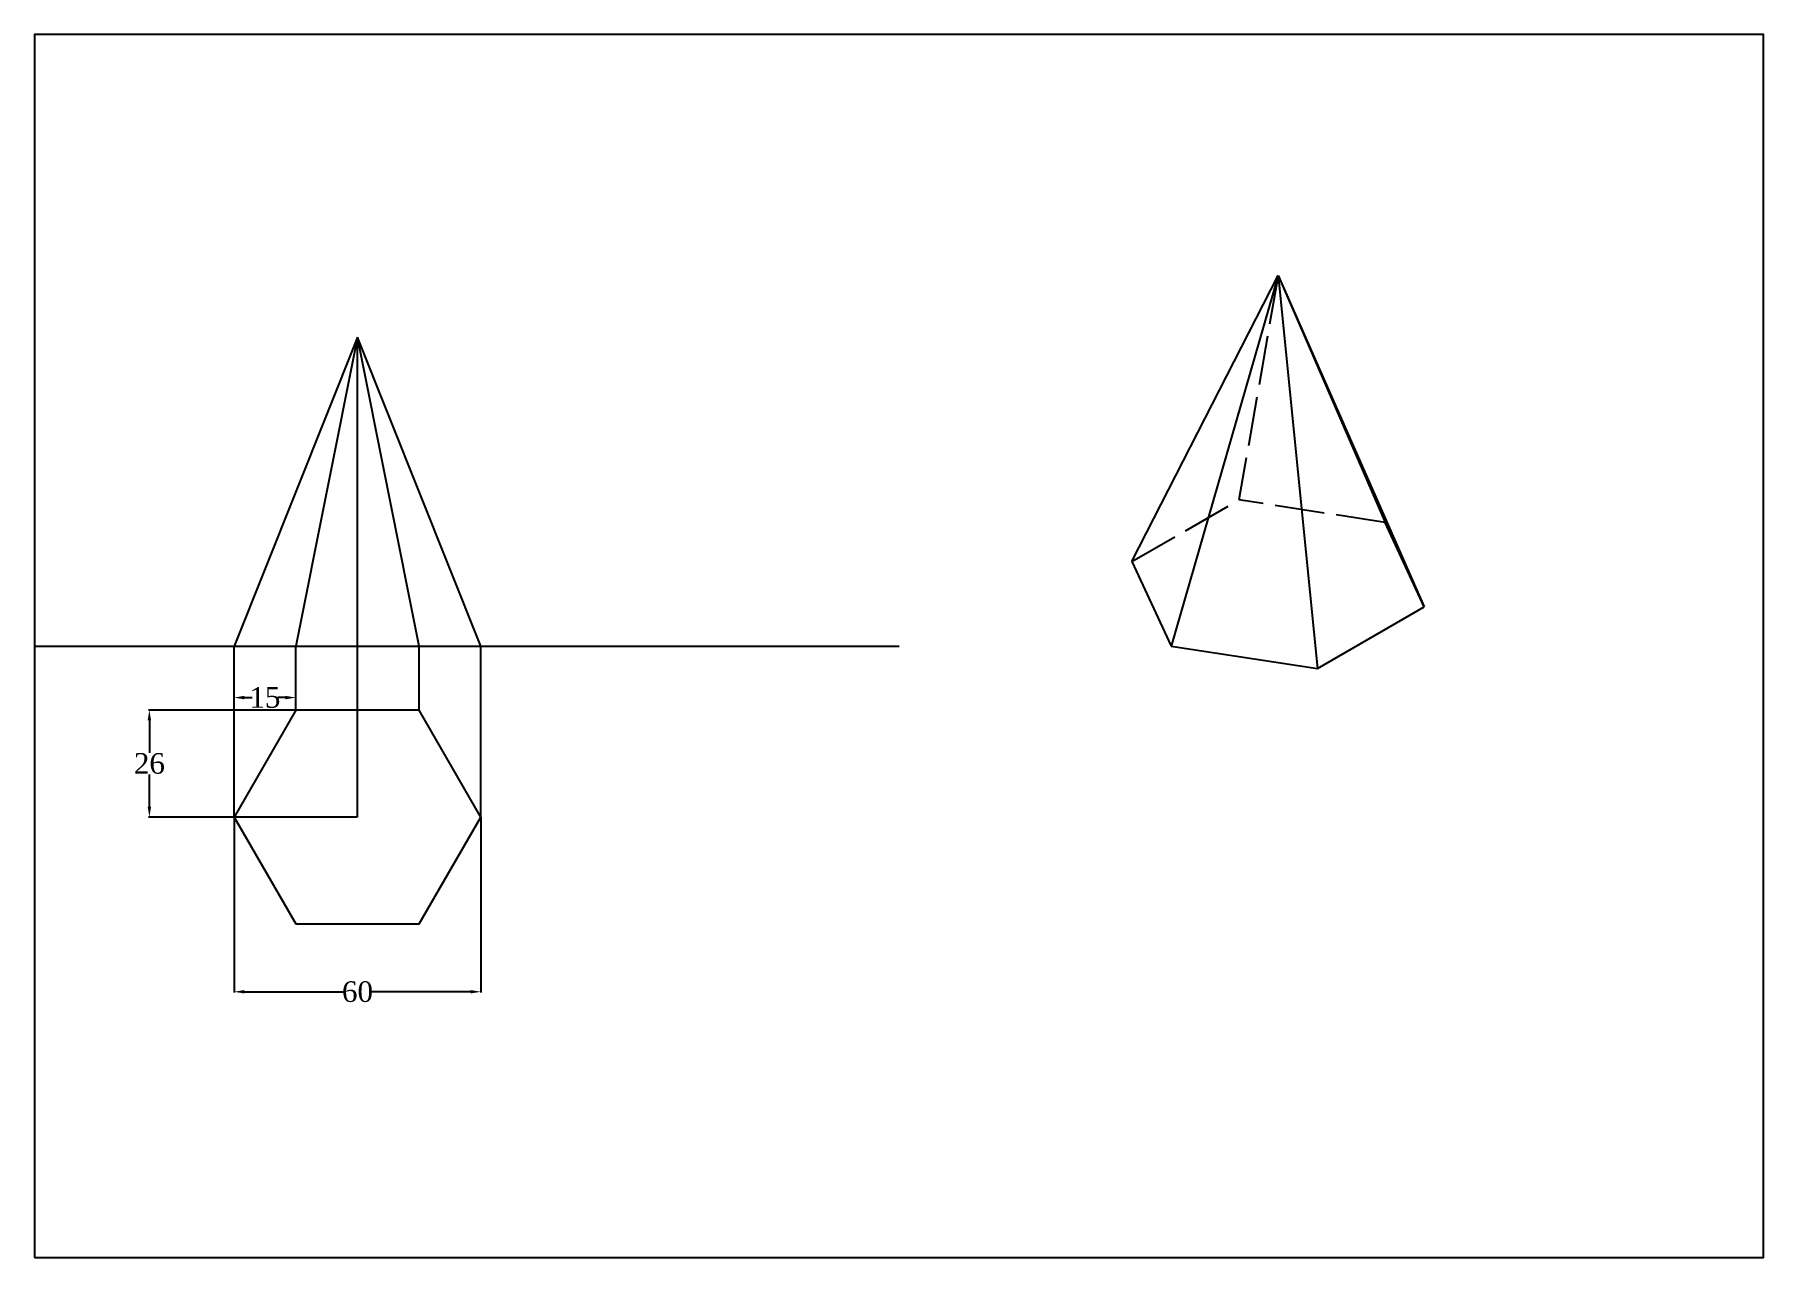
# Model space of a CAD drawing. Header units: millimetres. Extents: x 0 to 420, y 0 to 297.
import ezdxf

# ---------------------------------------------------------------- set-up
doc = ezdxf.new("R2010")
doc.units = ezdxf.units.MM
doc.header["$MEASUREMENT"] = 0
doc.linetypes.add('ACAD_ISO02W100', pattern=[15, 12, -3])
doc.styles.get("Standard").update_dxf_attribs({"font": 'times.ttf', "height": 5})
doc.dimstyles.get("Standard").update_dxf_attribs({"dimtxt": 5, "dimasz": 2.5, "dimexe": 0.18, "dimexo": 0.0625, "dimgap": 0.09, "dimtad": 0, "dimtih": 1, "dimtoh": 1, "dimdec": 0, "dimzin": 0, "dimdsep": 46, "dimtxsty": 'Standard', "dimcen": 0.09, "dimadec": 0, "dimazin": 0, "dimtfac": 1, "dimtdec": 0, "dimtofl": 0, "dimtmove": 0, "dimatfit": 3, "dimfxl": 1, "dimtolj": 1, "dimtzin": 0, "dimarcsym": 0})

# ---------------------------------------------------------------- blocks, each defined once
blk = doc.blocks.new('*D1')
at = {"color": 0, "lineweight": -2, "transparency": 16777216}
for p, q in [((48.45, 133.01), (48.45, 136.15)), ((50.95, 135.97), (52.84, 135.97)), ((60.95, 135.97), (59.06, 135.97)), ((63.45, 133.01), (63.45, 136.15))]:
    blk.add_line(p, q, dxfattribs=at)
at = {"color": 0, "transparency": 16777216}
for points in [[(50.95, 136.39), (50.95, 135.55), (48.45, 135.97)], [(60.95, 136.39), (60.95, 135.55), (63.45, 135.97)]]:
    blk.add_solid(points, dxfattribs=at)
at = {"layer": 'Defpoints', "color": 0, "transparency": 16777216}
for p in [(48.45, 135.97), (48.45, 132.94), (63.45, 132.94)]:
    blk.add_point(p, dxfattribs=at)
at = {"color": 0, "transparency": 16777216, "insert": (55.95, 135.97), "char_height": 5, "attachment_point": 5}
blk.add_mtext('\\A1;15', dxfattribs=at)
blk = doc.blocks.new('*D2')
at = {"color": 0, "lineweight": -2, "transparency": 16777216}
for p, q in [((63.39, 132.94), (27.71, 132.94)), ((27.89, 130.44), (27.89, 122.59)), ((27.89, 109.46), (27.89, 117.32)), ((78.39, 106.96), (27.71, 106.96))]:
    blk.add_line(p, q, dxfattribs=at)
at = {"color": 0, "transparency": 16777216}
for points in [[(27.47, 130.44), (28.3, 130.44), (27.89, 132.94)], [(27.47, 109.46), (28.3, 109.46), (27.89, 106.96)]]:
    blk.add_solid(points, dxfattribs=at)
at = {"layer": 'Defpoints', "color": 0, "transparency": 16777216}
for p in [(27.89, 132.94), (63.45, 132.94), (78.45, 106.96)]:
    blk.add_point(p, dxfattribs=at)
at = {"color": 0, "transparency": 16777216, "insert": (27.89, 119.95), "char_height": 5, "attachment_point": 5}
blk.add_mtext('\\A1;26', dxfattribs=at)
blk = doc.blocks.new('*D3')
at = {"color": 0, "lineweight": -2, "transparency": 16777216}
for p, q in [((48.45, 106.9), (48.45, 64.34)), ((108.45, 106.9), (108.45, 64.34)), ((50.95, 64.52), (74.96, 64.52)), ((105.95, 64.52), (81.94, 64.52))]:
    blk.add_line(p, q, dxfattribs=at)
at = {"color": 0, "transparency": 16777216}
for points in [[(50.95, 64.94), (50.95, 64.11), (48.45, 64.52)], [(105.95, 64.94), (105.95, 64.11), (108.45, 64.52)]]:
    blk.add_solid(points, dxfattribs=at)
at = {"layer": 'Defpoints', "color": 0, "transparency": 16777216}
for p in [(48.45, 106.96), (108.45, 106.96), (108.45, 64.52)]:
    blk.add_point(p, dxfattribs=at)
at = {"color": 0, "transparency": 16777216, "insert": (78.45, 64.52), "char_height": 5, "attachment_point": 5}
blk.add_mtext('\\A1;60', dxfattribs=at)

msp = doc.modelspace()

# ---------------------------------------------------------------- linework, layer by layer
for p, q in [((266.6, 169), (302.11, 238.5)), ((302.11, 238.5), (276.13, 148.5)), ((302.11, 238.5), (328.09, 178.5)), ((302.11, 238.5), (311.63, 143)), ((302.11, 238.5), (337.61, 158)), ((78.45, 223.5), (48.45, 148.5)), ((78.45, 223.5), (63.45, 148.5)), ((78.45, 148.5), (78.45, 223.5)), ((93.45, 148.5), (78.45, 223.5)), ((108.45, 148.5), (78.45, 223.5)), ((337.61, 158), (328.09, 178.5)), ((266.6, 169), (276.13, 148.5)), ((311.63, 143), (337.61, 158)), ((311.63, 143), (337.61, 158)), ((0, 148.5), (210, 148.5)), ((48.45, 106.96), (48.45, 148.5)), ((63.45, 132.94), (63.45, 148.5)), ((78.45, 106.96), (78.45, 148.5)), ((93.45, 132.94), (93.45, 148.5)), ((108.45, 106.96), (108.45, 148.5)), ((276.13, 148.5), (311.63, 143))]:
    msp.add_line(p, q)
at = {"linetype": 'ACAD_ISO02W100'}
for p in [(302.11, 238.5), (266.6, 169), (328.09, 178.5)]:
    msp.add_line(p, (292.58, 184), dxfattribs=at)
for points in [[(0, 0), (420, 0), (420, 297), (0, 297)], [(63.45, 80.98), (93.45, 80.98), (108.45, 106.96), (93.45, 132.94), (63.45, 132.94), (48.45, 106.96)]]:
    msp.add_lwpolyline(points, close=True)

# ---------------------------------------------------------------- dimensions: what is measured, and where the dimension line sits
for base, p1, p2, picture, middle in [((48.45, 135.97), (63.45, 132.94), (48.45, 132.94), '*D1', (55.95, 135.97)), ((108.45, 64.52), (48.45, 106.96), (108.45, 106.96), '*D3', (78.45, 64.52))]:
    dim = msp.add_linear_dim(base=base, p1=p1, p2=p2, dimstyle='Standard')
    dim.commit()
    dim.dimension.update_dxf_attribs({"geometry": picture, "text_midpoint": middle})
dim = msp.add_linear_dim(base=(27.89, 132.94), p1=(78.45, 106.96), p2=(63.45, 132.94), angle=90, dimstyle='Standard')
dim.commit()
dim.dimension.update_dxf_attribs({"geometry": '*D2', "text_midpoint": (27.89, 119.95)})

doc.saveas('drawing.dxf')
